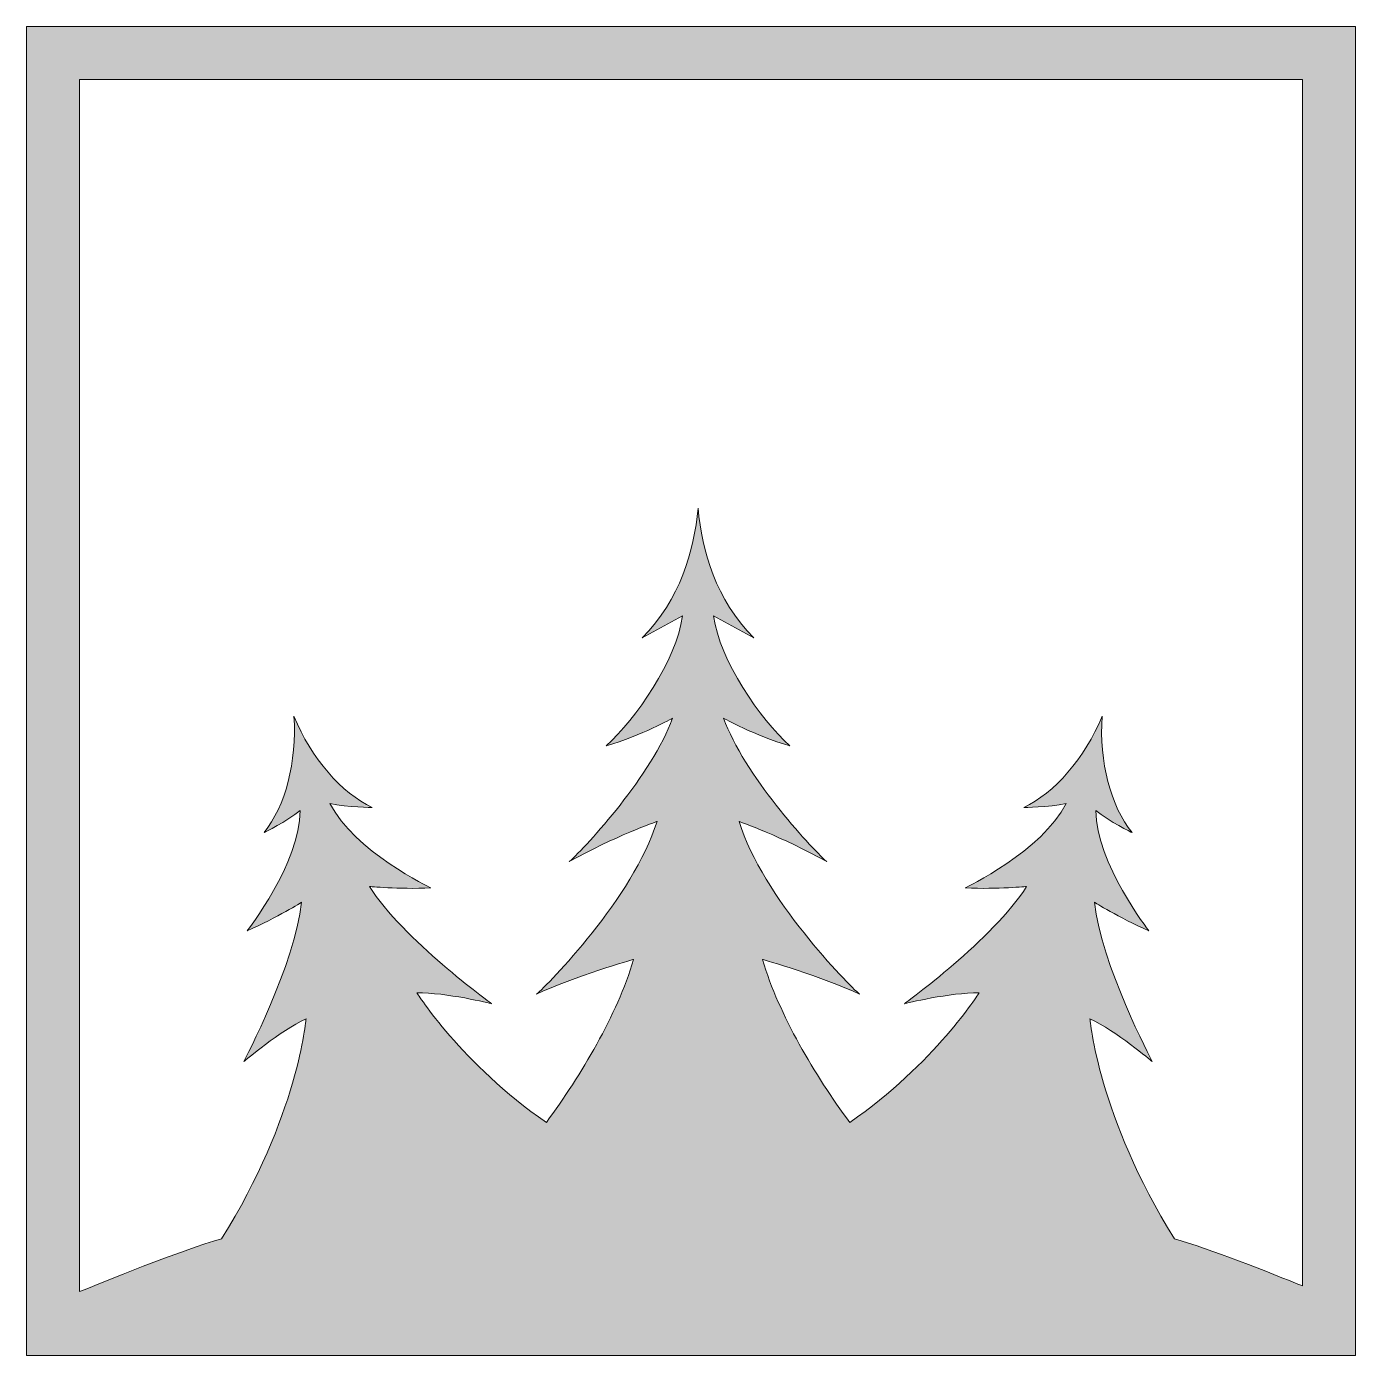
# Model space of a CAD drawing. Header units: inches. Extents: x -622 to 6982, y -2318 to 2869.
# Drawn here: x 3602 to 4582, y -1090 to -110 of the extents above; entities that cross this region are included whole.
import ezdxf

# ---------------------------------------------------------------- set-up
doc = ezdxf.new("R2010")
doc.units = ezdxf.units.IN
doc.header["$MEASUREMENT"] = 0
doc.layers.add('Layer 1', color=7, linetype='Continuous')

msp = doc.modelspace()

# ---------------------------------------------------------------- hatches: boundary and pattern name
at = {"layer": 'Layer 1', "true_color": 0xdaf0ff}
h = msp.add_hatch(color=7, dxfattribs=at)
h.dxf.hatch_style = 2
h.paths.add_polyline_path([(3602.19, -110.19), (3602.19, -1089.81), (4581.81, -1089.81), (4581.81, -110.19)])
edge = h.paths.add_edge_path()
edge.add_spline(control_points=[(4542.8, -1038.58), (4519.57, -1029.19), (4473.53, -1010.98), (4448.38, -1003.8), (4392.09, -913.93), (4386.12, -841.68), (4386.12, -841.68), (4405.48, -850.7), (4431.19, -872.49), (4431.99, -873.16), (4431.28, -871.79), (4394.3, -801.58), (4389.43, -755.75), (4389.43, -755.75), (4407.1, -766.97), (4429.56, -776.73), (4429.56, -776.73), (4390.54, -727.11), (4390.41, -688.07), (4400.55, -696.39), (4416.62, -704.16), (4417.12, -704.4), (4401.37, -685), (4392.83, -652.08), (4395.05, -618.64), (4382.25, -649.62), (4360.01, -675.37), (4337.3, -685.79), (4337.3, -685.79), (4355.51, -685.98), (4368.49, -682.96), (4351.1, -717.91), (4294.15, -745.13), (4294.15, -745.13), (4318.61, -746.33), (4339.42, -744.08), (4339.42, -744.08), (4314.77, -783.02), (4250.54, -829.63), (4249.29, -830.54), (4250.28, -830.3), (4283.01, -822.13), (4304.37, -822.61), (4304.37, -822.61), (4271.45, -874.79), (4208.97, -918.12), (4183.19, -882.69), (4157.11, -839.58), (4144.7, -797.88), (4144.7, -797.88), (4189.14, -810.72), (4216.3, -823.56), (4208.07, -816.81), (4144.86, -752.29), (4127.41, -696.16), (4127.41, -696.16), (4159.51, -707.52), (4192.1, -725.79), (4179.1, -714.43), (4130.71, -661.1), (4116.06, -620.12), (4116.06, -620.12), (4138.77, -632.96), (4164.94, -640.36), (4142.89, -620.61), (4113.09, -577.65), (4108.65, -544.57), (4108.65, -544.57), (4138.28, -560.86), (4138.28, -560.86), (4110.3, -532.06), (4100.14, -497.76), (4097.18, -465.17), (4094.21, -497.76), (4084.06, -532.06), (4056.08, -560.86), (4056.08, -560.86), (4085.71, -544.57), (4085.71, -544.57), (4081.26, -577.65), (4051.47, -620.61), (4029.41, -640.36), (4055.58, -632.96), (4078.3, -620.12), (4078.3, -620.12), (4063.65, -661.1), (4015.26, -714.43), (4002.25, -725.79), (4034.84, -707.52), (4066.94, -696.16), (4066.94, -696.16), (4049.49, -752.29), (3986.29, -816.81), (3978.06, -823.56), (4005.22, -810.72), (4049.66, -797.88), (4049.66, -797.88), (4037.25, -839.58), (4011.16, -882.69), (3985.39, -918.12), (3922.9, -874.79), (3889.99, -822.61), (3889.99, -822.61), (3911.35, -822.13), (3944.07, -830.3), (3945.06, -830.54), (3943.81, -829.63), (3879.59, -783.02), (3854.94, -744.08), (3854.94, -744.08), (3875.74, -746.33), (3900.21, -745.13), (3900.21, -745.13), (3843.25, -717.91), (3825.87, -682.96), (3838.84, -685.98), (3857.05, -685.79), (3857.05, -685.79), (3834.34, -675.37), (3812.11, -649.62), (3799.3, -618.64), (3801.53, -652.08), (3792.98, -685), (3777.24, -704.4), (3777.74, -704.16), (3793.8, -696.39), (3803.95, -688.07), (3803.82, -727.11), (3764.79, -776.73), (3764.79, -776.73), (3787.26, -766.97), (3804.92, -755.75), (3804.92, -755.75), (3800.05, -801.58), (3763.07, -871.79), (3762.36, -873.16), (3763.16, -872.49), (3788.88, -850.7), (3808.24, -841.68), (3808.24, -841.68), (3802.27, -913.93), (3745.97, -1003.8), (3716.12, -1012.33), (3656.83, -1036.39), (3641.2, -1042.8), (3641.2, -1042.8), (3641.2, -149.2), (3641.2, -149.2), (3641.2, -149.2), (4542.8, -149.2), (4542.8, -149.2), (4542.8, -149.2), (4542.8, -1038.58), (4542.8, -1038.58)], knot_values=[0, 0, 0, 0, 1, 1, 1, 2, 2, 2, 3, 3, 3, 4, 4, 4, 5, 5, 5, 6, 6, 6, 7, 7, 7, 8, 8, 8, 9, 9, 9, 10, 10, 10, 11, 11, 11, 12, 12, 12, 13, 13, 13, 14, 14, 14, 15, 15, 15, 16, 16, 16, 17, 17, 17, 18, 18, 18, 19, 19, 19, 20, 20, 20, 21, 21, 21, 22, 22, 22, 23, 23, 23, 24, 24, 24, 25, 25, 25, 26, 26, 26, 27, 27, 27, 28, 28, 28, 29, 29, 29, 30, 30, 30, 31, 31, 31, 32, 32, 32, 33, 33, 33, 34, 34, 34, 35, 35, 35, 36, 36, 36, 37, 37, 37, 38, 38, 38, 39, 39, 39, 40, 40, 40, 41, 41, 41, 42, 42, 42, 43, 43, 43, 44, 44, 44, 45, 45, 45, 46, 46, 46, 47, 47, 47, 48, 48, 48, 49, 49, 49, 50, 50, 50, 51, 51, 51, 51], degree=3, periodic=1)

# ---------------------------------------------------------------- linework, layer by layer
at = {"layer": 'Layer 1', "lineweight": 0}
msp.add_lwpolyline([(3602.19, -110.19), (3602.19, -1089.81), (4581.81, -1089.81), (4581.81, -110.19), (3602.19, -110.19)], dxfattribs=at)
msp.add_open_spline([(4542.8, -1038.58), (4519.57, -1029.19), (4473.53, -1010.98), (4448.38, -1003.8), (4392.09, -913.93), (4386.12, -841.68), (4386.12, -841.68), (4405.48, -850.7), (4431.19, -872.49), (4431.99, -873.16), (4431.28, -871.79), (4394.3, -801.58), (4389.43, -755.75), (4389.43, -755.75), (4407.1, -766.97), (4429.56, -776.73), (4429.56, -776.73), (4390.54, -727.11), (4390.41, -688.07), (4400.55, -696.39), (4416.62, -704.16), (4417.12, -704.4), (4401.37, -685), (4392.83, -652.08), (4395.05, -618.64), (4382.25, -649.62), (4360.01, -675.37), (4337.3, -685.79), (4337.3, -685.79), (4355.51, -685.98), (4368.49, -682.96), (4351.1, -717.91), (4294.15, -745.13), (4294.15, -745.13), (4318.61, -746.33), (4339.42, -744.08), (4339.42, -744.08), (4314.77, -783.02), (4250.54, -829.63), (4249.29, -830.54), (4250.28, -830.3), (4283.01, -822.13), (4304.37, -822.61), (4304.37, -822.61), (4271.45, -874.79), (4208.97, -918.12), (4183.19, -882.69), (4157.11, -839.58), (4144.7, -797.88), (4144.7, -797.88), (4189.14, -810.72), (4216.3, -823.56), (4208.07, -816.81), (4144.86, -752.29), (4127.41, -696.16), (4127.41, -696.16), (4159.51, -707.52), (4192.1, -725.79), (4179.1, -714.43), (4130.71, -661.1), (4116.06, -620.12), (4116.06, -620.12), (4138.77, -632.96), (4164.94, -640.36), (4142.89, -620.61), (4113.09, -577.65), (4108.65, -544.57), (4108.65, -544.57), (4138.28, -560.86), (4138.28, -560.86), (4110.3, -532.06), (4100.14, -497.76), (4097.18, -465.17), (4094.21, -497.76), (4084.06, -532.06), (4056.08, -560.86), (4056.08, -560.86), (4085.71, -544.57), (4085.71, -544.57), (4081.26, -577.65), (4051.47, -620.61), (4029.41, -640.36), (4055.58, -632.96), (4078.3, -620.12), (4078.3, -620.12), (4063.65, -661.1), (4015.26, -714.43), (4002.25, -725.79), (4034.84, -707.52), (4066.94, -696.16), (4066.94, -696.16), (4049.49, -752.29), (3986.29, -816.81), (3978.06, -823.56), (4005.22, -810.72), (4049.66, -797.88), (4049.66, -797.88), (4037.25, -839.58), (4011.16, -882.69), (3985.39, -918.12), (3922.9, -874.79), (3889.99, -822.61), (3889.99, -822.61), (3911.35, -822.13), (3944.07, -830.3), (3945.06, -830.54), (3943.81, -829.63), (3879.59, -783.02), (3854.94, -744.08), (3854.94, -744.08), (3875.74, -746.33), (3900.21, -745.13), (3900.21, -745.13), (3843.25, -717.91), (3825.87, -682.96), (3838.84, -685.98), (3857.05, -685.79), (3857.05, -685.79), (3834.34, -675.37), (3812.11, -649.62), (3799.3, -618.64), (3801.53, -652.08), (3792.98, -685), (3777.24, -704.4), (3777.74, -704.16), (3793.8, -696.39), (3803.95, -688.07), (3803.82, -727.11), (3764.79, -776.73), (3764.79, -776.73), (3787.26, -766.97), (3804.92, -755.75), (3804.92, -755.75), (3800.05, -801.58), (3763.07, -871.79), (3762.36, -873.16), (3763.16, -872.49), (3788.88, -850.7), (3808.24, -841.68), (3808.24, -841.68), (3802.27, -913.93), (3745.97, -1003.8), (3716.12, -1012.33), (3656.83, -1036.39), (3641.2, -1042.8), (3641.2, -1042.8), (3641.2, -149.2), (3641.2, -149.2), (3641.2, -149.2), (4542.8, -149.2), (4542.8, -149.2), (4542.8, -149.2), (4542.8, -1038.58), (4542.8, -1038.58)], degree=3, knots=[0, 0, 0, 0, 1, 1, 1, 2, 2, 2, 3, 3, 3, 4, 4, 4, 5, 5, 5, 6, 6, 6, 7, 7, 7, 8, 8, 8, 9, 9, 9, 10, 10, 10, 11, 11, 11, 12, 12, 12, 13, 13, 13, 14, 14, 14, 15, 15, 15, 16, 16, 16, 17, 17, 17, 18, 18, 18, 19, 19, 19, 20, 20, 20, 21, 21, 21, 22, 22, 22, 23, 23, 23, 24, 24, 24, 25, 25, 25, 26, 26, 26, 27, 27, 27, 28, 28, 28, 29, 29, 29, 30, 30, 30, 31, 31, 31, 32, 32, 32, 33, 33, 33, 34, 34, 34, 35, 35, 35, 36, 36, 36, 37, 37, 37, 38, 38, 38, 39, 39, 39, 40, 40, 40, 41, 41, 41, 42, 42, 42, 43, 43, 43, 44, 44, 44, 45, 45, 45, 46, 46, 46, 47, 47, 47, 48, 48, 48, 49, 49, 49, 50, 50, 50, 51, 51, 51, 51], dxfattribs=at)

doc.saveas('drawing.dxf')
